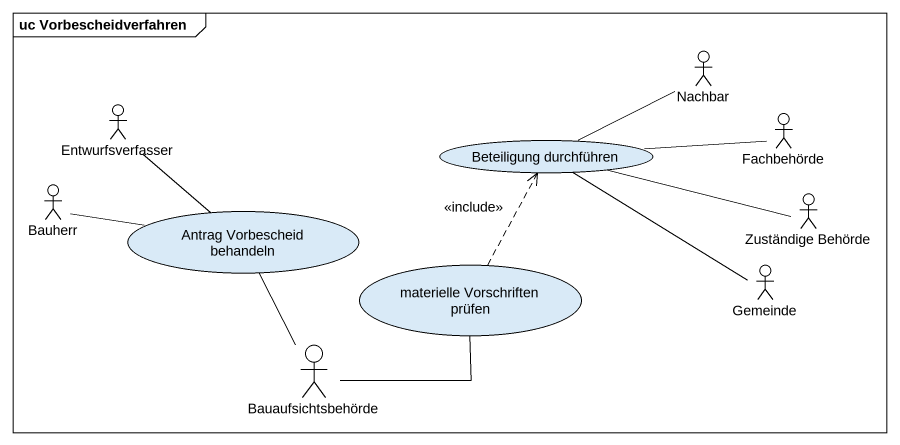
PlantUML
@startuml
mainframe uc Vorbescheidverfahren
actor Nachbar
actor Entwurfsverfasser
usecase "Beteiligung durchführen" as Beteiligung_durchführen
actor Fachbehörde
actor Bauherr
usecase "Antrag Vorbescheid behandeln" as Antrag_Vorbescheid_behandeln
actor "Zuständige Behörde" as Zuständige_Behörde
usecase "materielle Vorschriften prüfen" as materielle_Vorschriften
actor Gemeinde
actor Bauaufsichtsbehörde
Beteiligung_durchführen -right- Nachbar
Beteiligung_durchführen -right- Fachbehörde
Beteiligung_durchführen -right- Zuständige_Behörde
Beteiligung_durchführen -- Gemeinde
Antrag_Vorbescheid_behandeln -up- Entwurfsverfasser
Antrag_Vorbescheid_behandeln -left- Bauherr
Antrag_Vorbescheid_behandeln -- Bauaufsichtsbehörde
materielle_Vorschriften .up.> Beteiligung_durchführen : <<include>>
materielle_Vorschriften -left- Bauaufsichtsbehörde
@enduml
